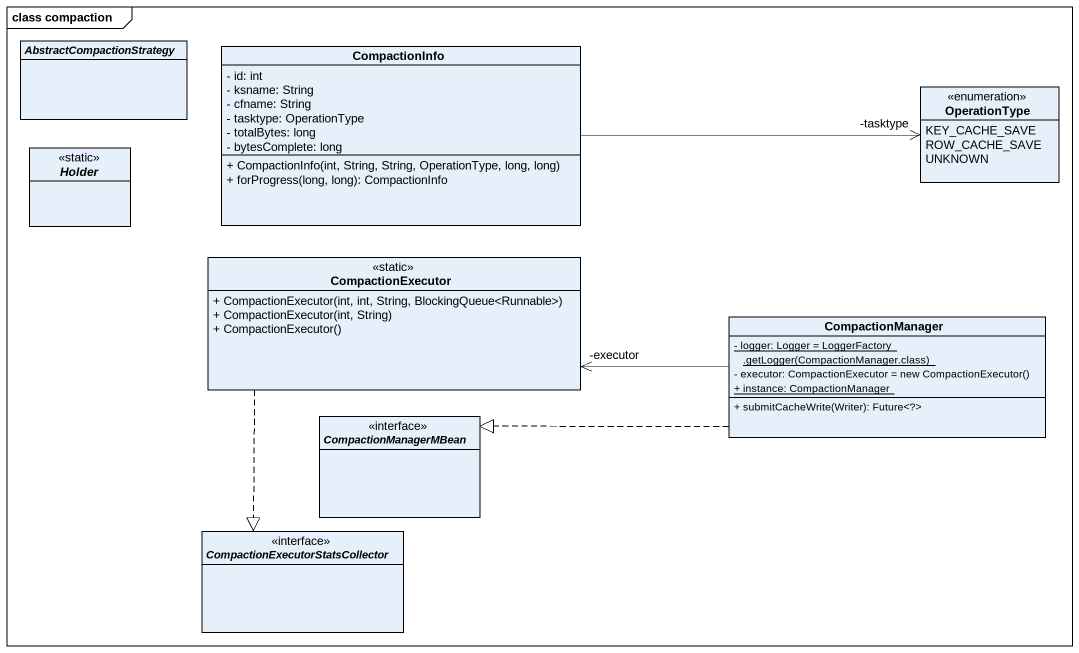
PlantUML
@startuml
mainframe class compaction
hide circle
hide empty members
skinparam classAttributeIconSize 0
abstract class AbstractCompactionStrategy
class CompactionInfo {
  - id: int
  - ksname: String
  - cfname: String
  - tasktype: OperationType
  - totalBytes: long
  - bytesComplete: long
  + CompactionInfo(int, String, String, OperationType, long, long)
  + forProgress(long, long): CompactionInfo
}
enum OperationType {
  KEY_CACHE_SAVE
  ROW_CACHE_SAVE
  UNKNOWN
}
abstract class Holder <<static>>
class CompactionExecutor <<static>> {
  + CompactionExecutor(int, int, String, BlockingQueue<Runnable>)
  + CompactionExecutor(int, String)
  + CompactionExecutor()
}
class CompactionManager {
  {static} {field} - logger: Logger = LoggerFactory .getLogger(CompactionManager.class)
  {field} - executor: CompactionExecutor = new CompactionExecutor()
  {static} + instance: CompactionManager
  + submitCacheWrite(Writer): Future<?>
}
interface CompactionManagerMBean <<interface>>
interface "CompactionExecutorStatsCollector" as CompactionExecutorStatsColle <<interface>>
CompactionInfo -right-> "-tasktype" OperationType
CompactionExecutor ..|> CompactionExecutorStatsColle
CompactionManager -left-> "-executor" CompactionExecutor
CompactionManager .left.|> CompactionManagerMBean
@enduml
